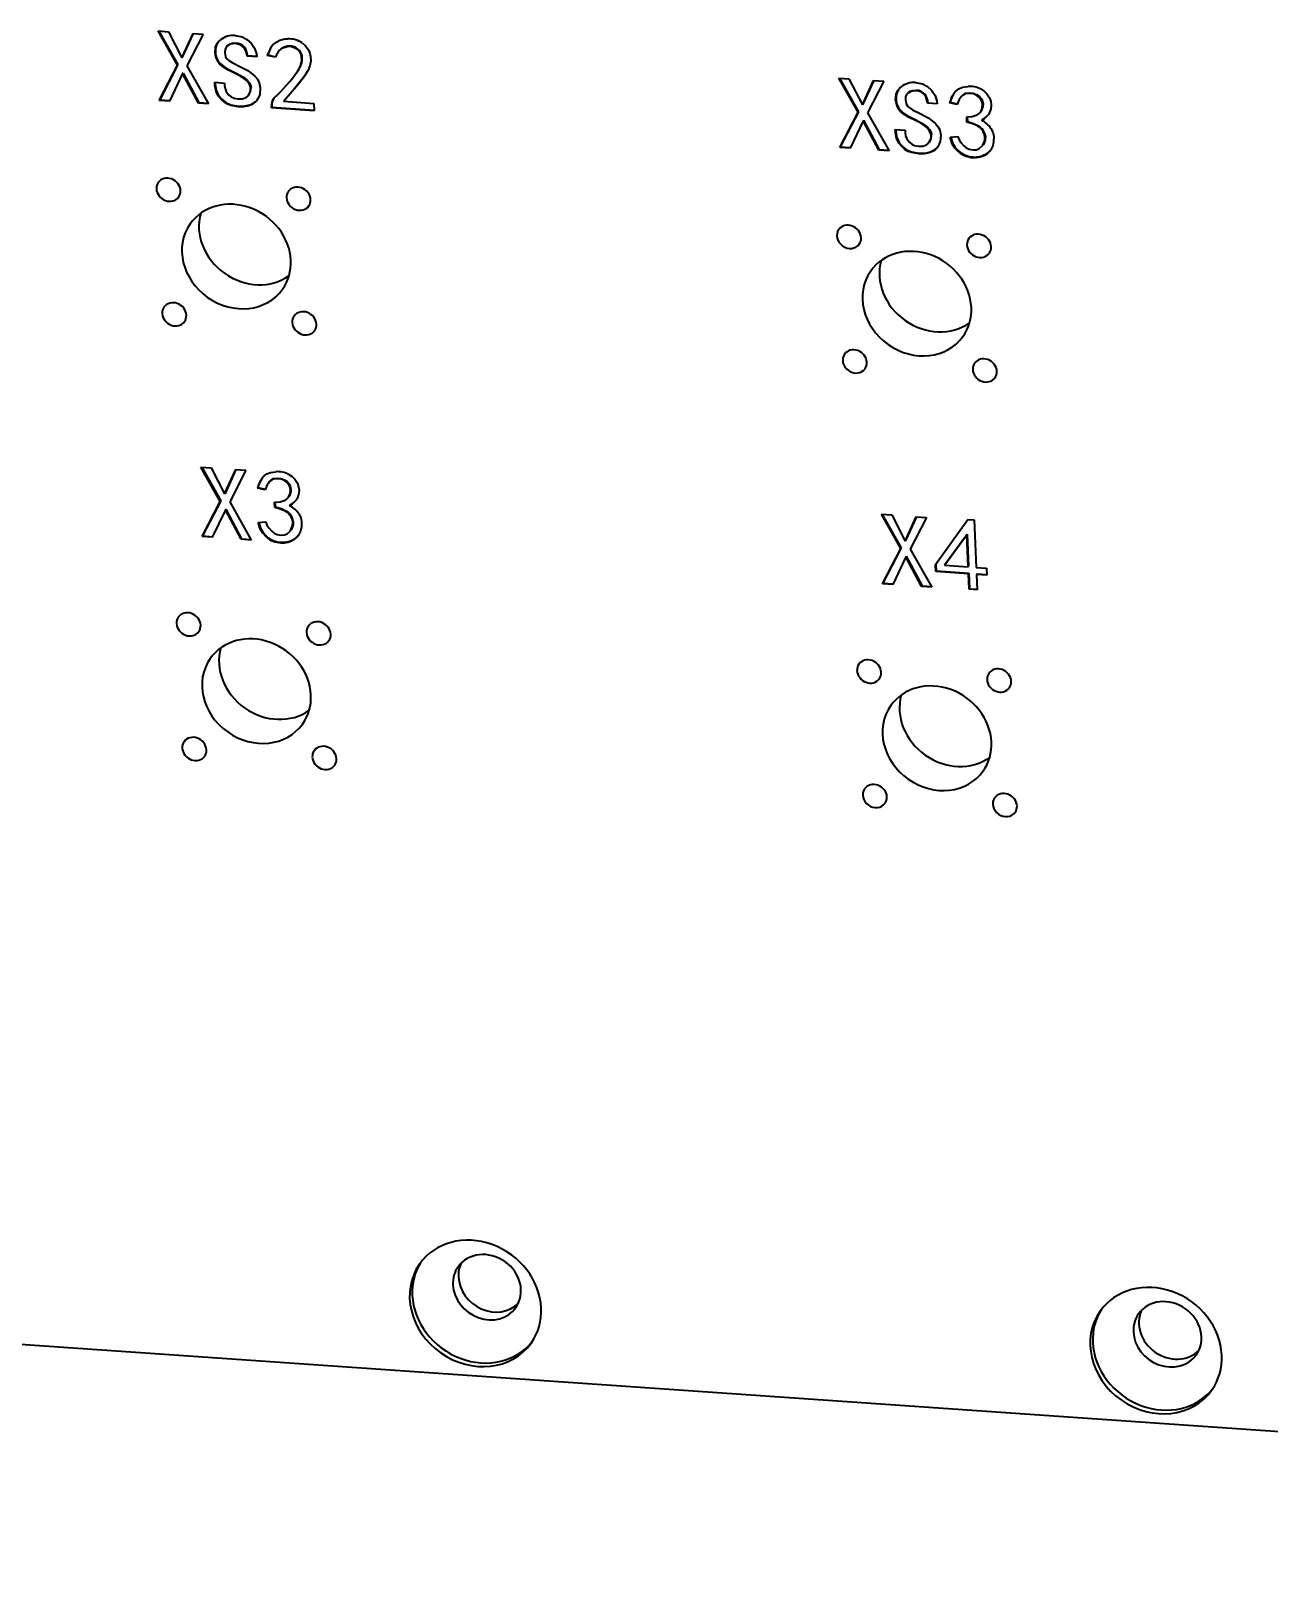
# Model space of a CAD drawing. Header units: millimetres. Extents: x -631 to 3210, y -561 to 2288.
# Drawn here: x 2739.9 to 2818.6, y 887 to 985.5 of the extents above; entities that cross this region are included whole.
import ezdxf

# ---------------------------------------------------------------- set-up
doc = ezdxf.new("R2010")
doc.units = ezdxf.units.MM
doc.layers.get('0').update_dxf_attribs({"lineweight": 18})

msp = doc.modelspace()

# ---------------------------------------------------------------- linework, layer by layer
at = {"color": 7, "lineweight": 35, "ltscale": 0.062492}
for p, q in [((2749.182, 983.279), (2747.95, 985.454)), ((2792.47, 980.282), (2791.238, 982.457)), ((2751.903, 955.537), (2750.671, 957.712)), ((2795.191, 952.54), (2793.959, 954.715))]:
    msp.add_line(p, q, dxfattribs=at)
at = {"color": 7, "lineweight": 35, "ltscale": 0.016262}
for p, q in [((2747.95, 985.454), (2748.599, 985.409)), ((2791.957, 977.995), (2791.308, 978.04)), ((2751.389, 953.251), (2750.74, 953.295)), ((2794.055, 950.336), (2794.704, 950.292)), ((2797.163, 950.081), (2796.514, 950.126))]:
    msp.add_line(p, q, dxfattribs=at)
at = {"color": 7, "lineweight": 35, "ltscale": 0.061288}
msp.add_line((2748.001, 985.451), (2749.209, 983.318), dxfattribs=at)
at = {"color": 7, "lineweight": 35, "ltscale": 0.046686}
msp.add_line((2748.599, 985.409), (2749.457, 983.75), dxfattribs=at)
at = {"color": 7, "lineweight": 35, "ltscale": 0.042627}
for p, q in [((2749.457, 983.75), (2750.166, 985.301)), ((2792.745, 980.753), (2793.454, 982.304)), ((2752.177, 956.008), (2752.887, 957.559)), ((2795.465, 953.011), (2796.175, 954.561))]:
    msp.add_line(p, q, dxfattribs=at)
at = {"color": 7, "lineweight": 35, "ltscale": 0.041554}
msp.add_line((2750.175, 985.3), (2749.484, 983.789), dxfattribs=at)
at = {"color": 7, "lineweight": 35, "ltscale": 0.056726}
msp.add_line((2750.815, 985.256), (2749.777, 983.238), dxfattribs=at)
at = {"color": 7, "lineweight": 35, "ltscale": 0.01625}
for p, q in [((2750.166, 985.301), (2750.815, 985.256)), ((2791.238, 982.457), (2791.887, 982.412)), ((2793.454, 982.304), (2794.103, 982.259)), ((2748.669, 980.993), (2748.02, 981.038)), ((2748.047, 981.076), (2748.695, 981.031)), ((2751.154, 980.821), (2750.506, 980.866)), ((2791.335, 978.079), (2791.983, 978.034)), ((2794.442, 977.823), (2793.794, 977.868)), ((2750.671, 957.712), (2751.319, 957.667)), ((2752.887, 957.559), (2753.535, 957.514)), ((2793.959, 954.715), (2794.607, 954.67)), ((2796.175, 954.561), (2796.823, 954.516)), ((2750.768, 953.334), (2751.416, 953.289)), ((2753.875, 953.078), (2753.227, 953.123)), ((2799.987, 951.33), (2800.636, 951.285)), ((2794.677, 950.253), (2794.028, 950.298)), ((2800.656, 950.845), (2800.007, 950.89))]:
    msp.add_line(p, q, dxfattribs=at)
at = {"color": 7, "lineweight": 35, "ltscale": 0.001176}
for p, q in [((2749.484, 983.789), (2749.457, 983.75)), ((2795.673, 981.545), (2795.646, 981.507)), ((2796.729, 981.42), (2796.702, 981.382)), ((2798.996, 981.225), (2798.969, 981.186)), ((2800.42, 980.829), (2800.392, 980.791)), ((2799.422, 979.686), (2799.395, 979.648)), ((2791.335, 978.079), (2791.308, 978.04)), ((2756.542, 954.276), (2756.515, 954.237)), ((2750.768, 953.334), (2750.74, 953.295)), ((2795.539, 952.04), (2795.512, 952.001)), ((2796.542, 950.164), (2796.514, 950.126)), ((2800.035, 950.929), (2800.007, 950.89))]:
    msp.add_line(p, q, dxfattribs=at)
at = {"color": 7, "lineweight": 13, "ltscale": 0.001176}
for p, q in [((2751.598, 984.081), (2751.571, 984.043)), ((2757.1, 983.88), (2757.073, 983.842)), ((2753.591, 982.343), (2753.564, 982.305)), ((2794.873, 979.046), (2794.845, 979.008)), ((2797.144, 978.863), (2797.116, 978.825)), ((2796.363, 977.679), (2796.336, 977.641)), ((2799.795, 977.441), (2799.768, 977.403)), ((2756.017, 956.892), (2755.99, 956.854)), ((2756.673, 953.183), (2756.646, 953.145))]:
    msp.add_line(p, q, dxfattribs=at)
at = {"color": 7, "lineweight": 35, "ltscale": 0.001177}
msp.add_line((2752.296, 984.453), (2752.269, 984.415), dxfattribs=at)
at = {"color": 7, "lineweight": 35, "ltscale": 0.001169}
for p, q in [((2752.385, 984.542), (2752.358, 984.504)), ((2753.441, 984.418), (2753.414, 984.379)), ((2753.627, 983.889), (2753.6, 983.85)), ((2754.918, 983.928), (2754.891, 983.89)), ((2755.788, 984.333), (2755.761, 984.294)), ((2756.319, 984.502), (2756.292, 984.464)), ((2749.209, 983.318), (2749.182, 983.279)), ((2749.53, 982.779), (2749.503, 982.741)), ((2748.047, 981.076), (2748.02, 981.038)), ((2750.533, 980.904), (2750.506, 980.866)), ((2752.004, 981.112), (2751.978, 981.073)), ((2755.941, 981.02), (2755.915, 980.981)), ((2792.772, 980.791), (2792.745, 980.753)), ((2796.915, 980.891), (2796.888, 980.853)), ((2798.314, 980.924), (2798.287, 980.885)), ((2799.338, 981.498), (2799.311, 981.459)), ((2755.179, 980.608), (2755.152, 980.57)), ((2792.497, 980.32), (2792.47, 980.282)), ((2792.818, 979.782), (2792.792, 979.744)), ((2800.359, 979.802), (2800.332, 979.763)), ((2800.568, 978.781), (2800.541, 978.743)), ((2793.821, 977.907), (2793.794, 977.868)), ((2795.293, 978.114), (2795.266, 978.076)), ((2752.204, 956.046), (2752.177, 956.008)), ((2754.288, 956.418), (2754.261, 956.38)), ((2755.312, 956.992), (2755.285, 956.954)), ((2756.393, 956.324), (2756.366, 956.286)), ((2751.93, 955.575), (2751.903, 955.537)), ((2755.396, 955.18), (2755.369, 955.142)), ((2756.333, 955.296), (2756.306, 955.258)), ((2752.251, 955.037), (2752.224, 954.999)), ((2753.253, 953.162), (2753.227, 953.123)), ((2799.379, 953.411), (2799.406, 953.449)), ((2795.218, 952.578), (2795.191, 952.54)), ((2795.492, 953.049), (2795.465, 953.011)), ((2797.987, 951.509), (2797.961, 951.471)), ((2799.474, 951.366), (2799.501, 951.404)), ((2794.055, 950.336), (2794.028, 950.298)), ((2797.441, 951.108), (2797.414, 951.07)), ((2799.494, 950.926), (2799.521, 950.964)), ((2799.566, 949.981), (2799.54, 949.942))]:
    msp.add_line(p, q, dxfattribs=at)
at = {"color": 7, "lineweight": 35, "ltscale": 0.015577}
for p, q in [((2754.222, 983.807), (2753.6, 983.85)), ((2751.549, 982.187), (2752.17, 982.143)), ((2794.837, 979.189), (2795.459, 979.146))]:
    msp.add_line(p, q, dxfattribs=at)
at = {"color": 7, "lineweight": 35, "ltscale": 0.01483}
for p, q in [((2753.627, 983.889), (2754.219, 983.848)), ((2796.915, 980.891), (2797.507, 980.85))]:
    msp.add_line(p, q, dxfattribs=at)
at = {"color": 7, "lineweight": 35, "ltscale": 0.013233}
msp.add_line((2755.408, 983.777), (2754.891, 983.89), dxfattribs=at)
at = {"color": 7, "lineweight": 35, "ltscale": 0.012884}
msp.add_line((2754.918, 983.928), (2755.421, 983.818), dxfattribs=at)
at = {"color": 7, "lineweight": 35, "ltscale": 0.001189}
msp.add_line((2755.583, 984.119), (2755.555, 984.081), dxfattribs=at)
at = {"color": 7, "lineweight": 13, "ltscale": 0.001169}
for p, q in [((2756.835, 984.306), (2756.808, 984.267)), ((2751.893, 983.384), (2751.866, 983.345)), ((2752.864, 982.795), (2752.837, 982.757)), ((2757.027, 983.264), (2757.001, 983.226)), ((2751.585, 982.044), (2751.558, 982.005)), ((2753.856, 981.861), (2753.829, 981.822)), ((2753.075, 980.676), (2753.048, 980.638)), ((2754.113, 980.94), (2754.086, 980.901)), ((2755.148, 980.673), (2755.174, 980.711)), ((2794.886, 981.084), (2794.859, 981.045)), ((2800.043, 981.397), (2800.016, 981.359)), ((2795.181, 980.386), (2795.154, 980.348)), ((2796.152, 979.798), (2796.126, 979.759)), ((2796.878, 979.346), (2796.852, 979.308)), ((2800.246, 979.345), (2800.219, 979.307)), ((2797.401, 977.942), (2797.375, 977.904)), ((2800.699, 977.688), (2800.672, 977.65)), ((2756.219, 954.84), (2756.192, 954.801)), ((2755.769, 952.936), (2755.742, 952.898))]:
    msp.add_line(p, q, dxfattribs=at)
at = {"color": 7, "lineweight": 35, "ltscale": 0.06312}
for p, q in [((2748.02, 981.038), (2749.182, 983.279)), ((2792.497, 980.32), (2791.335, 978.079)), ((2751.93, 955.575), (2750.768, 953.334))]:
    msp.add_line(p, q, dxfattribs=at)
at = {"color": 7, "lineweight": 35, "ltscale": 0.063121}
msp.add_line((2749.209, 983.318), (2748.047, 981.076), dxfattribs=at)
at = {"color": 7, "lineweight": 35, "ltscale": 0.048433}
for p, q in [((2749.503, 982.741), (2748.669, 980.993)), ((2792.792, 979.744), (2791.957, 977.995)), ((2752.224, 954.999), (2751.389, 953.251)), ((2795.512, 952.001), (2794.677, 950.253))]:
    msp.add_line(p, q, dxfattribs=at)
at = {"color": 7, "lineweight": 35, "ltscale": 0.053162}
for p, q in [((2750.506, 980.866), (2749.503, 982.741)), ((2749.53, 982.779), (2750.533, 980.904)), ((2793.794, 977.868), (2792.792, 979.744)), ((2792.818, 979.782), (2793.821, 977.907)), ((2753.227, 953.123), (2752.224, 954.999)), ((2752.251, 955.037), (2753.253, 953.162)), ((2796.514, 950.126), (2795.512, 952.001)), ((2795.539, 952.04), (2796.542, 950.164))]:
    msp.add_line(p, q, dxfattribs=at)
at = {"color": 7, "lineweight": 35, "ltscale": 0.069556}
msp.add_line((2749.777, 983.238), (2751.154, 980.821), dxfattribs=at)
at = {"color": 7, "lineweight": 35, "ltscale": 0.004535}
msp.add_line((2751.558, 982.005), (2751.549, 982.187), dxfattribs=at)
at = {"color": 7, "lineweight": 35, "ltscale": 0.003526}
msp.add_line((2751.578, 982.185), (2751.585, 982.044), dxfattribs=at)
at = {"color": 7, "lineweight": 35, "ltscale": 0.003886}
for p, q in [((2752.17, 982.143), (2752.178, 981.988)), ((2795.459, 979.146), (2795.466, 978.991))]:
    msp.add_line(p, q, dxfattribs=at)
at = {"color": 7, "lineweight": 35, "ltscale": 0.001195}
msp.add_line((2757.284, 982.621), (2757.256, 982.582), dxfattribs=at)
at = {"color": 7, "lineweight": 35, "ltscale": 0.061289}
for p, q in [((2791.289, 982.453), (2792.497, 980.32)), ((2750.722, 957.708), (2751.93, 955.575)), ((2794.01, 954.711), (2795.218, 952.578))]:
    msp.add_line(p, q, dxfattribs=at)
at = {"color": 7, "lineweight": 35, "ltscale": 0.046692}
for p, q in [((2791.887, 982.412), (2792.745, 980.753)), ((2751.319, 957.667), (2752.177, 956.008)), ((2794.607, 954.67), (2795.465, 953.011))]:
    msp.add_line(p, q, dxfattribs=at)
at = {"color": 7, "lineweight": 35, "ltscale": 0.041559}
for p, q in [((2793.463, 982.303), (2792.772, 980.791)), ((2752.896, 957.558), (2752.204, 956.046))]:
    msp.add_line(p, q, dxfattribs=at)
at = {"color": 7, "lineweight": 35, "ltscale": 0.056731}
for p, q in [((2794.103, 982.259), (2793.065, 980.241)), ((2753.535, 957.514), (2752.497, 955.496)), ((2796.823, 954.516), (2795.785, 952.498))]:
    msp.add_line(p, q, dxfattribs=at)
at = {"color": 7, "lineweight": 35, "ltscale": 0.014977}
for p, q in [((2750.533, 980.904), (2751.13, 980.862)), ((2793.821, 977.907), (2794.419, 977.865)), ((2753.253, 953.162), (2753.851, 953.12)), ((2796.542, 950.164), (2797.139, 950.123))]:
    msp.add_line(p, q, dxfattribs=at)
at = {"color": 7, "lineweight": 35, "ltscale": 0.001188}
for p, q in [((2753.721, 981.404), (2753.694, 981.365)), ((2797.009, 978.407), (2796.982, 978.368)), ((2800.43, 978.221), (2800.403, 978.182)), ((2756.404, 953.716), (2756.377, 953.677))]:
    msp.add_line(p, q, dxfattribs=at)
at = {"color": 7, "lineweight": 35, "ltscale": 0.002592}
msp.add_line((2755.152, 980.57), (2755.148, 980.673), dxfattribs=at)
at = {"color": 7, "lineweight": 35, "ltscale": 0.002591}
msp.add_line((2755.174, 980.711), (2755.179, 980.608), dxfattribs=at)
at = {"color": 7, "lineweight": 35, "ltscale": 0.048749}
msp.add_line((2755.915, 980.981), (2757.86, 980.847), dxfattribs=at)
at = {"color": 7, "lineweight": 35, "ltscale": 0.011659}
msp.add_line((2757.86, 980.847), (2757.881, 980.381), dxfattribs=at)
at = {"color": 7, "lineweight": 35, "ltscale": 0.00117}
msp.add_line((2795.584, 981.456), (2795.557, 981.418), dxfattribs=at)
at = {"color": 7, "lineweight": 35, "ltscale": 0.015565}
msp.add_line((2797.509, 980.81), (2796.888, 980.853), dxfattribs=at)
at = {"color": 7, "lineweight": 35, "ltscale": 0.012556}
for p, q in [((2798.777, 980.774), (2798.287, 980.885)), ((2754.751, 956.269), (2754.261, 956.38))]:
    msp.add_line(p, q, dxfattribs=at)
at = {"color": 7, "lineweight": 35, "ltscale": 0.012193}
for p, q in [((2798.314, 980.924), (2798.79, 980.815)), ((2754.288, 956.418), (2754.764, 956.31))]:
    msp.add_line(p, q, dxfattribs=at)
at = {"color": 7, "lineweight": 35, "ltscale": 0.068388}
msp.add_line((2757.881, 980.381), (2755.152, 980.57), dxfattribs=at)
at = {"color": 7, "lineweight": 35, "ltscale": 0.067667}
msp.add_line((2755.179, 980.608), (2757.879, 980.421), dxfattribs=at)
at = {"color": 7, "lineweight": 35, "ltscale": 0.063126}
for p, q in [((2791.308, 978.04), (2792.47, 980.282)), ((2750.74, 953.295), (2751.903, 955.537)), ((2794.028, 950.298), (2795.191, 952.54)), ((2795.218, 952.578), (2794.055, 950.336))]:
    msp.add_line(p, q, dxfattribs=at)
at = {"color": 7, "lineweight": 35, "ltscale": 0.069563}
for p, q in [((2793.065, 980.241), (2794.442, 977.823)), ((2752.497, 955.496), (2753.875, 953.078)), ((2795.785, 952.498), (2797.163, 950.081))]:
    msp.add_line(p, q, dxfattribs=at)
at = {"color": 7, "lineweight": 35, "ltscale": 0.008421}
msp.add_line((2799.395, 979.648), (2799.379, 979.984), dxfattribs=at)
at = {"color": 7, "lineweight": 35, "ltscale": 0.007459}
msp.add_line((2799.408, 979.984), (2799.422, 979.686), dxfattribs=at)
at = {"color": 7, "lineweight": 35, "ltscale": 0.001173}
for p, q in [((2800.302, 980.363), (2800.275, 980.324)), ((2756.276, 955.858), (2756.25, 955.819))]:
    msp.add_line(p, q, dxfattribs=at)
at = {"color": 7, "lineweight": 35, "ltscale": 0.004534}
msp.add_line((2794.845, 979.008), (2794.837, 979.189), dxfattribs=at)
at = {"color": 7, "lineweight": 35, "ltscale": 0.003527}
msp.add_line((2794.866, 979.187), (2794.873, 979.046), dxfattribs=at)
at = {"color": 7, "lineweight": 35, "ltscale": 0.012123}
for p, q in [((2798.335, 978.689), (2798.817, 978.733)), ((2754.309, 954.184), (2754.792, 954.228))]:
    msp.add_line(p, q, dxfattribs=at)
at = {"color": 7, "lineweight": 35, "ltscale": 0.001276}
msp.add_line((2800.372, 978.142), (2800.403, 978.182), dxfattribs=at)
at = {"color": 7, "lineweight": 35, "ltscale": 0.001183}
msp.add_line((2754.97, 956.719), (2754.942, 956.681), dxfattribs=at)
at = {"color": 7, "lineweight": 35, "ltscale": 0.00842}
msp.add_line((2755.369, 955.142), (2755.353, 955.479), dxfattribs=at)
at = {"color": 7, "lineweight": 35, "ltscale": 0.007458}
msp.add_line((2755.382, 955.478), (2755.396, 955.18), dxfattribs=at)
at = {"color": 7, "lineweight": 35, "ltscale": 0.041558}
msp.add_line((2796.184, 954.561), (2795.492, 953.049), dxfattribs=at)
at = {"color": 7, "lineweight": 35, "ltscale": 0.088293}
msp.add_line((2797.393, 951.51), (2799.442, 954.387), dxfattribs=at)
at = {"color": 7, "lineweight": 35, "ltscale": 0.010156}
msp.add_line((2799.442, 954.387), (2799.847, 954.359), dxfattribs=at)
at = {"color": 7, "lineweight": 35, "ltscale": 0.075787}
msp.add_line((2799.847, 954.359), (2799.987, 951.33), dxfattribs=at)
at = {"color": 7, "lineweight": 35, "ltscale": 0.001284}
msp.add_line((2756.346, 953.636), (2756.377, 953.677), dxfattribs=at)
at = {"color": 7, "lineweight": 35, "ltscale": 0.060087}
for p, q in [((2799.379, 953.411), (2797.961, 951.471)), ((2797.987, 951.509), (2799.406, 953.449))]:
    msp.add_line(p, q, dxfattribs=at)
at = {"color": 7, "lineweight": 35, "ltscale": 0.051172}
for p, q in [((2799.474, 951.366), (2799.379, 953.411)), ((2799.406, 953.449), (2799.501, 951.404))]:
    msp.add_line(p, q, dxfattribs=at)
at = {"color": 7, "lineweight": 35, "ltscale": 0.011012}
msp.add_line((2797.414, 951.07), (2797.393, 951.51), dxfattribs=at)
at = {"color": 7, "lineweight": 35, "ltscale": 0.011011}
for p, q in [((2797.42, 951.548), (2797.441, 951.108)), ((2800.636, 951.285), (2800.656, 950.845))]:
    msp.add_line(p, q, dxfattribs=at)
at = {"color": 7, "lineweight": 35, "ltscale": 0.03792}
msp.add_line((2797.961, 951.471), (2799.474, 951.366), dxfattribs=at)
at = {"color": 7, "lineweight": 35, "ltscale": 0.052139}
for p, q in [((2799.494, 950.926), (2797.414, 951.07)), ((2797.441, 951.108), (2799.521, 950.964))]:
    msp.add_line(p, q, dxfattribs=at)
at = {"color": 7, "lineweight": 35, "ltscale": 0.024614}
for p, q in [((2799.54, 949.942), (2799.494, 950.926)), ((2800.007, 950.89), (2800.053, 949.907))]:
    msp.add_line(p, q, dxfattribs=at)
at = {"color": 7, "lineweight": 35, "ltscale": 0.024615}
msp.add_line((2799.521, 950.964), (2799.566, 949.981), dxfattribs=at)
at = {"color": 7, "lineweight": 35, "ltscale": 0.015528}
msp.add_line((2800.035, 950.929), (2800.654, 950.886), dxfattribs=at)
at = {"color": 7, "lineweight": 35, "ltscale": 0.01286}
msp.add_line((2800.053, 949.907), (2799.54, 949.942), dxfattribs=at)
at = {"color": 7, "lineweight": 35, "ltscale": 0.012151}
msp.add_line((2799.566, 949.981), (2800.051, 949.947), dxfattribs=at)
at = {"color": 7, "lineweight": 35}
msp.add_line((2670.227, 906.711), (2954.965, 886.995), dxfattribs=at)
for points in [[(2751.571, 984.043), (2751.606, 984.428), (2751.73, 984.697)], [(2751.744, 984.715), (2751.648, 984.518), (2751.603, 984.296), (2751.598, 984.081)], [(2752.863, 984.65), (2752.539, 984.609), (2752.358, 984.504)], [(2752.385, 984.542), (2752.502, 984.62), (2752.646, 984.67), (2752.89, 984.688)], [(2752.839, 985.167), (2753.287, 985.079), (2753.599, 984.92), (2753.858, 984.684)], [(2753.858, 984.684), (2754.076, 984.355), (2754.199, 983.994), (2754.222, 983.807)], [(2755.392, 984.707), (2755.68, 984.871), (2756.013, 984.946), (2756.19, 984.953)], [(2757.117, 984.691), (2757.299, 984.535), (2757.508, 984.248)], [(2752.27, 984.415), (2752.205, 984.271), (2752.189, 984.077)], [(2752.189, 984.077), (2752.24, 983.811), (2752.343, 983.654)], [(2752.343, 983.654), (2752.437, 983.576), (2752.646, 983.445), (2753.142, 983.203)], [(2757.001, 983.226), (2757.082, 983.525), (2757.073, 983.842)], [(2757.508, 984.248), (2757.6, 984.043), (2757.647, 983.829), (2757.654, 983.544)], [(2752.837, 982.757), (2752.426, 982.955), (2752.037, 983.194), (2751.866, 983.345)], [(2751.893, 983.384), (2752.126, 983.189), (2752.31, 983.072), (2752.864, 982.795)], [(2753.564, 982.305), (2753.434, 982.418), (2753.145, 982.604), (2752.837, 982.757)], [(2752.864, 982.795), (2753.382, 982.513), (2753.591, 982.343)], [(2753.142, 983.203), (2753.643, 982.931), (2754.09, 982.578)], [(2755.941, 981.02), (2756.872, 982.086), (2757.294, 982.635)], [(2756.669, 982.675), (2756.894, 983.013), (2757.001, 983.226)], [(2757.654, 983.544), (2757.598, 983.244), (2757.487, 982.965), (2757.284, 982.621)], [(2751.978, 981.073), (2751.766, 981.319), (2751.628, 981.603), (2751.558, 982.005)], [(2751.585, 982.044), (2751.643, 981.682), (2751.795, 981.354), (2752.004, 981.112)], [(2752.178, 981.988), (2752.205, 981.79), (2752.274, 981.597), (2752.448, 981.376)], [(2753.829, 981.822), (2753.793, 981.982), (2753.713, 982.13), (2753.564, 982.305)], [(2753.591, 982.343), (2753.735, 982.176), (2753.829, 981.997), (2753.856, 981.861)], [(2754.09, 982.578), (2754.257, 982.378), (2754.377, 982.153), (2754.447, 981.831)], [(2754.447, 981.831), (2754.41, 981.412), (2754.265, 981.093)], [(2755.487, 981.353), (2755.727, 981.577), (2756.333, 982.249)], [(2757.256, 982.582), (2757.011, 982.256), (2756.484, 981.62), (2755.915, 980.981)], [(2794.859, 981.045), (2794.894, 981.43), (2795.018, 981.7)], [(2795.031, 981.718), (2794.936, 981.52), (2794.891, 981.299), (2794.886, 981.084)], [(2796.151, 981.652), (2795.826, 981.612), (2795.646, 981.507)], [(2795.673, 981.545), (2795.789, 981.623), (2795.934, 981.673), (2796.178, 981.691)], [(2796.127, 982.17), (2796.574, 982.081), (2796.886, 981.923), (2797.146, 981.687)], [(2797.146, 981.687), (2797.364, 981.358), (2797.487, 980.997), (2797.509, 980.81)], [(2798.684, 981.632), (2798.878, 981.783), (2799.111, 981.877), (2799.453, 981.927)], [(2800.294, 981.752), (2800.495, 981.626), (2800.664, 981.461), (2800.832, 981.199)], [(2753.048, 980.638), (2752.587, 980.713), (2752.365, 980.795), (2752.158, 980.914), (2751.978, 981.073)], [(2752.004, 981.112), (2752.263, 980.901), (2752.573, 980.764), (2753.075, 980.676)], [(2752.448, 981.376), (2752.602, 981.256), (2752.776, 981.175), (2753.025, 981.13)], [(2753.025, 981.13), (2753.295, 981.133), (2753.541, 981.213), (2753.637, 981.294)], [(2754.086, 980.901), (2753.91, 980.784), (2753.711, 980.701), (2753.387, 980.639), (2753.048, 980.638)], [(2753.075, 980.676), (2753.489, 980.685), (2753.863, 980.785), (2754.113, 980.94)], [(2795.558, 981.417), (2795.493, 981.273), (2795.477, 981.08)], [(2795.477, 981.08), (2795.528, 980.814), (2795.631, 980.656)], [(2800.016, 981.359), (2799.809, 981.445), (2799.594, 981.485), (2799.311, 981.459)], [(2799.338, 981.498), (2799.554, 981.525), (2799.769, 981.501), (2800.043, 981.397)], [(2800.392, 980.791), (2800.342, 980.991), (2800.239, 981.175), (2800.016, 981.359)], [(2800.043, 981.397), (2800.189, 981.296), (2800.301, 981.165), (2800.377, 981.007), (2800.42, 980.829)], [(2800.275, 980.325), (2800.37, 980.533), (2800.392, 980.791)], [(2800.42, 980.829), (2800.412, 980.644), (2800.302, 980.363)], [(2800.832, 981.199), (2800.911, 980.976), (2800.94, 980.747), (2800.91, 980.448)], [(2796.126, 979.759), (2795.714, 979.958), (2795.325, 980.197), (2795.154, 980.348)], [(2795.181, 980.386), (2795.414, 980.191), (2795.598, 980.075), (2796.152, 979.798)], [(2795.631, 980.656), (2795.725, 980.578), (2795.934, 980.448), (2796.43, 980.205)], [(2796.852, 979.308), (2796.722, 979.42), (2796.433, 979.607), (2796.126, 979.759)], [(2796.152, 979.798), (2796.67, 979.515), (2796.878, 979.346)], [(2796.43, 980.205), (2796.931, 979.934), (2797.378, 979.581)], [(2799.379, 979.984), (2799.725, 980.012), (2800.044, 980.118), (2800.177, 980.213)], [(2799.422, 979.686), (2799.812, 979.578), (2800.14, 979.422), (2800.246, 979.345)], [(2800.776, 980.145), (2800.755, 980.116), (2800.489, 979.865), (2800.332, 979.763)], [(2800.359, 979.802), (2800.598, 979.966), (2800.788, 980.162)], [(2795.266, 978.076), (2795.054, 978.321), (2794.916, 978.606), (2794.845, 979.008)], [(2794.873, 979.046), (2794.931, 978.684), (2795.082, 978.356), (2795.293, 978.114)], [(2795.466, 978.991), (2795.492, 978.792), (2795.562, 978.6), (2795.736, 978.379)], [(2797.116, 978.825), (2797.081, 978.984), (2797.001, 979.133), (2796.852, 979.308)], [(2796.878, 979.346), (2797.023, 979.179), (2797.117, 979), (2797.144, 978.863)], [(2797.378, 979.581), (2797.545, 979.381), (2797.665, 979.156), (2797.735, 978.834)], [(2797.735, 978.834), (2797.698, 978.415), (2797.553, 978.095)], [(2798.857, 977.769), (2798.628, 978.008), (2798.46, 978.286), (2798.335, 978.689)], [(2798.369, 978.692), (2798.482, 978.334), (2798.671, 978.024), (2798.883, 977.808)], [(2798.817, 978.733), (2798.893, 978.538), (2799.005, 978.356), (2799.195, 978.139)], [(2800.219, 979.307), (2800.069, 979.411), (2799.74, 979.556), (2799.395, 979.648)], [(2800.403, 978.182), (2800.526, 978.484), (2800.541, 978.743)], [(2800.568, 978.781), (2800.556, 978.539), (2800.487, 978.317), (2800.43, 978.221)], [(2800.921, 979.258), (2801.04, 979.016), (2801.096, 978.761), (2801.094, 978.421)], [(2796.336, 977.641), (2795.875, 977.716), (2795.652, 977.798), (2795.446, 977.917), (2795.266, 978.076)], [(2795.293, 978.114), (2795.551, 977.904), (2795.861, 977.767), (2796.363, 977.679)], [(2795.736, 978.379), (2795.889, 978.259), (2796.065, 978.178), (2796.314, 978.132)], [(2796.314, 978.132), (2796.583, 978.136), (2796.829, 978.216), (2796.925, 978.296)], [(2797.375, 977.904), (2797.198, 977.787), (2797, 977.703), (2796.675, 977.641), (2796.336, 977.641)], [(2796.363, 977.679), (2796.777, 977.688), (2797.15, 977.788), (2797.401, 977.942)], [(2799.195, 978.139), (2799.356, 978.015), (2799.539, 977.935), (2799.799, 977.891)], [(2799.799, 977.891), (2800.002, 977.904), (2800.183, 977.975), (2800.372, 978.142)], [(2801.094, 978.421), (2801.038, 978.152), (2800.906, 977.884)], [(2754.657, 957.126), (2754.851, 957.278), (2755.085, 957.371), (2755.427, 957.422)], [(2756.268, 957.247), (2756.469, 957.121), (2756.638, 956.956), (2756.805, 956.694)], [(2755.99, 956.854), (2755.783, 956.94), (2755.567, 956.979), (2755.285, 956.954)], [(2755.312, 956.992), (2755.528, 957.02), (2755.743, 956.996), (2756.017, 956.892)], [(2756.366, 956.286), (2756.316, 956.485), (2756.212, 956.669), (2755.99, 956.854)], [(2756.017, 956.892), (2756.163, 956.79), (2756.274, 956.659), (2756.351, 956.502), (2756.393, 956.324)], [(2756.249, 955.819), (2756.344, 956.027), (2756.366, 956.286)], [(2756.393, 956.324), (2756.386, 956.139), (2756.276, 955.858)], [(2756.805, 956.694), (2756.885, 956.47), (2756.913, 956.242), (2756.884, 955.942)], [(2755.353, 955.479), (2755.699, 955.507), (2756.018, 955.612), (2756.15, 955.707)], [(2756.192, 954.801), (2756.044, 954.905), (2755.714, 955.05), (2755.369, 955.142)], [(2755.396, 955.18), (2755.786, 955.073), (2756.113, 954.917), (2756.219, 954.84)], [(2756.751, 955.639), (2756.73, 955.611), (2756.463, 955.359), (2756.306, 955.258)], [(2756.333, 955.296), (2756.572, 955.461), (2756.762, 955.656)], [(2754.83, 953.264), (2754.601, 953.503), (2754.434, 953.78), (2754.309, 954.184)], [(2754.342, 954.187), (2754.456, 953.828), (2754.646, 953.519), (2754.857, 953.302)], [(2754.792, 954.228), (2754.867, 954.032), (2754.979, 953.85), (2755.169, 953.634)], [(2756.377, 953.677), (2756.5, 953.978), (2756.515, 954.237)], [(2756.542, 954.276), (2756.53, 954.034), (2756.461, 953.812), (2756.404, 953.716)], [(2756.895, 954.753), (2757.014, 954.511), (2757.07, 954.255), (2757.068, 953.915)], [(2755.169, 953.634), (2755.329, 953.51), (2755.513, 953.43), (2755.773, 953.386)], [(2755.773, 953.386), (2755.975, 953.399), (2756.157, 953.47), (2756.346, 953.636)], [(2757.068, 953.915), (2757.012, 953.646), (2756.88, 953.378)]]:
    msp.add_lwpolyline(points, dxfattribs=at)
for centre, radius, start, end in [((2752.456, 984.178), 0.892, 127.2326, 144.42797), ((2752.723, 983.882), 1.29, 84.84944, 128.73312), ((2752.822, 983.867), 0.783, 40.88225, 86.9991), ((2752.849, 983.906), 0.783, 40.86549, 87.02899), ((2756.168, 983.753), 1.23, 129.13977, 145.82873), ((2756.2, 982.757), 2.195, 77.48598, 90.2791), ((2756.325, 983.601), 1.346, 54.02352, 74.90878), ((2752.622, 984.075), 1.05, 181.77369, 223.98981), ((2752.648, 984.113), 1.05, 181.74962, 224.00174), ((2752.578, 984.2), 0.376, 125.80642, 145.05163), ((2752.606, 984.235), 0.379, 125.66103, 144.74511), ((2752.6, 983.795), 1.002, 3.18924, 35.69143), ((2752.629, 983.834), 1, 3.15399, 35.7258), ((2756.829, 983.323), 2.018, 146.26731, 163.69537), ((2756.854, 983.362), 2.016, 146.31362, 163.70082), ((2756.445, 983.461), 1.084, 145.1369, 163.04197), ((2756.341, 983.531), 0.959, 127.24825, 145.05703), ((2756.368, 983.568), 0.96, 127.17282, 144.91066), ((2756.388, 983.256), 1.212, 94.51743, 121.09914), ((2756.421, 983.275), 1.232, 94.73662, 120.87764), ((2756.226, 983.52), 0.947, 52.1025, 86.01245), ((2756.254, 983.56), 0.945, 52.07084, 86.04204), ((2756.378, 983.706), 0.707, 11.06375, 52.55592), ((2756.403, 983.743), 0.709, 11.12335, 52.491), ((2749.441, 988.036), 8.999, 319.97822, 323.43775), ((2754.791, 984.26), 2.449, 323.37901, 336.01077), ((2753.111, 981.785), 0.719, 324.23104, 2.94382), ((2753.14, 981.823), 0.716, 324.22442, 2.9958), ((2795.743, 981.181), 0.892, 127.2326, 144.42797), ((2796.011, 980.885), 1.29, 84.84944, 128.73312), ((2796.11, 980.869), 0.783, 40.88225, 86.9991), ((2796.137, 980.908), 0.783, 40.86549, 87.02899), ((2799.543, 980.249), 1.681, 63.43426, 93.0475), ((2752.971, 981.877), 0.885, 318.78546, 324.69058), ((2753.467, 981.659), 0.979, 309.26591, 324.61484), ((2753.488, 981.703), 0.987, 309.31485, 323.14125), ((2755.892, 980.699), 0.745, 143.29744, 181.98351), ((2755.901, 980.742), 0.727, 145.30401, 182.38678), ((2756.279, 980.422), 1.222, 130.39872, 143.73421), ((2795.91, 981.078), 1.05, 181.77369, 223.98981), ((2795.936, 981.116), 1.05, 181.74962, 224.00174), ((2795.865, 981.202), 0.376, 125.80642, 145.05163), ((2795.894, 981.237), 0.379, 125.66103, 144.74511), ((2795.888, 980.797), 1.002, 3.18924, 35.69143), ((2795.917, 980.836), 1, 3.15399, 35.7258), ((2800.344, 980.302), 2.137, 146.59531, 164.15905), ((2800.387, 980.334), 2.154, 146.93692, 164.11722), ((2799.711, 980.683), 1.399, 137.30373, 145.39075), ((2800.169, 980.382), 1.445, 146.20157, 164.28427), ((2799.574, 980.782), 0.727, 111.21919, 146.31991), ((2799.594, 980.829), 0.717, 110.95949, 146.51988), ((2799.696, 980.733), 0.708, 312.70118, 324.78088), ((2799.712, 978.442), 1.459, 34.02861, 64.86589), ((2800.122, 980.616), 0.806, 324.27162, 347.96871), ((2796.399, 978.788), 0.718, 324.2058, 2.96692), ((2796.428, 978.826), 0.716, 324.22442, 2.9958), ((2799.642, 978.603), 0.91, 8.8509, 50.69306), ((2799.67, 978.642), 0.908, 8.81895, 50.72065), ((2796.259, 978.88), 0.885, 318.78546, 324.69058), ((2796.755, 978.662), 0.979, 309.26591, 324.61484), ((2796.776, 978.706), 0.987, 309.31485, 323.14125), ((2799.857, 978.943), 1.542, 229.54452, 266.69633), ((2799.883, 978.979), 1.54, 229.52426, 266.72485), ((2800.081, 978.476), 1.016, 305.58611, 324.31719), ((2800.116, 978.509), 1.006, 305.37755, 322.86065), ((2799.882, 978.771), 1.372, 265.22188, 305.17229), ((2799.91, 978.809), 1.372, 265.19467, 305.1541), ((2748.486, 975.447), 0.651, 145.21929, 183.21764), ((2756.759, 974.874), 0.651, 145.21929, 183.21764), ((2800.047, 971.877), 0.651, 145.21929, 183.21764), ((2748.853, 967.523), 0.651, 145.21929, 183.21764), ((2757.126, 966.95), 0.651, 145.21929, 183.21764), ((2800.414, 963.953), 0.651, 145.21929, 183.21764), ((2755.686, 956.178), 1.399, 137.3037, 145.39075), ((2755.516, 955.744), 1.681, 63.43428, 93.0475), ((2756.317, 955.796), 2.137, 146.59531, 164.15905), ((2756.361, 955.828), 2.154, 146.92447, 164.10318), ((2756.143, 955.877), 1.445, 146.20157, 164.28427), ((2755.548, 956.277), 0.727, 111.21919, 146.31991), ((2755.568, 956.323), 0.717, 110.95949, 146.51988), ((2755.67, 956.228), 0.708, 312.70118, 324.78088), ((2755.686, 953.936), 1.459, 34.02862, 64.86594), ((2756.096, 956.11), 0.806, 324.27162, 347.96877), ((2755.616, 954.097), 0.91, 8.8509, 50.69306), ((2755.644, 954.136), 0.908, 8.81895, 50.72065), ((2755.831, 954.437), 1.542, 229.54453, 266.69631), ((2755.857, 954.473), 1.54, 229.52428, 266.72483), ((2755.857, 954.266), 1.372, 265.20406, 305.15645), ((2755.884, 954.304), 1.372, 265.19468, 305.15412), ((2756.055, 953.97), 1.016, 305.58611, 324.31719), ((2756.09, 954.004), 1.006, 305.37755, 322.86066), ((2749.764, 947.805), 0.651, 145.21929, 183.21764), ((2758.037, 947.232), 0.651, 145.21929, 183.21764), ((2793.052, 944.808), 0.651, 145.21929, 183.21764), ((2801.325, 944.235), 0.651, 145.21929, 183.21764), ((2750.13, 939.881), 0.651, 145.21929, 183.21764), ((2758.403, 939.308), 0.651, 145.21929, 183.21764), ((2768.908, 906.302), 1.862, 155.05335, 182.99275)]:
    msp.add_arc(centre, radius, start, end, dxfattribs=at)
for centre, major_axis, ratio, start_param, end_param in [((2745.628, 981.523), (11.471, 2.358), 0.277038, 6.100473, 6.282902), ((2748.606, 975.357), (0.654, -0.461), 0.883519, 0.601268, 3.141573), ((2748.606, 975.357), (0.654, -0.461), 0.883519, 3.742861, 6.283165), ((2748.606, 975.357), (0.654, -0.461), 0.883519, 6.283165, 6.884454), ((2756.879, 974.785), (0.654, -0.461), 0.883519, 3.742861, 6.283165), ((2756.879, 974.785), (0.654, -0.461), 0.883519, 0.601268, 3.141573), ((2752.925, 971.109), (2.942, -2.074), 0.883519, 0.601268, 3.141573), ((2754.005, 972.64), (-2.942, 2.074), 0.883519, 0.298813, 2.84276), ((2756.879, 974.785), (0.654, -0.461), 0.883519, 6.283165, 6.884454), ((2752.925, 971.109), (2.942, -2.074), 0.883519, 3.141573, 6.283165), ((2791.894, 972.36), (0.654, -0.461), 0.883519, 3.141573, 6.283165), ((2791.894, 972.36), (0.654, -0.461), 0.883519, 0.601268, 3.141573), ((2791.894, 972.36), (0.654, -0.461), 0.883519, 6.283165, 6.884454), ((2800.167, 971.787), (0.654, -0.461), 0.883519, 3.742861, 6.283165), ((2800.167, 971.787), (0.654, -0.461), 0.883519, 0.601268, 3.141573), ((2752.925, 971.109), (2.942, -2.074), 0.883519, 6.283165, 6.884454), ((2796.213, 968.112), (2.942, -2.074), 0.883519, 0.601268, 3.141573), ((2797.293, 969.643), (-2.942, 2.074), 0.883519, 0.298813, 2.84276), ((2800.167, 971.787), (0.654, -0.461), 0.883519, 6.283165, 6.884454), ((2796.213, 968.112), (2.942, -2.074), 0.883519, 3.141573, 6.283165), ((2748.972, 967.433), (0.654, -0.461), 0.883519, 0.601268, 3.141573), ((2796.213, 968.112), (2.942, -2.074), 0.883519, 6.283165, 6.884454), ((2748.972, 967.433), (0.654, -0.461), 0.883519, 3.742861, 6.283165), ((2748.972, 967.433), (0.654, -0.461), 0.883519, 6.283165, 6.884454), ((2757.245, 966.86), (0.654, -0.461), 0.883519, 3.742861, 6.283165), ((2757.245, 966.86), (0.654, -0.461), 0.883519, 0.601268, 3.141573), ((2757.245, 966.86), (0.654, -0.461), 0.883519, 6.283165, 6.884454), ((2792.26, 964.436), (0.654, -0.461), 0.883519, 0.601268, 3.141573), ((2792.26, 964.436), (0.654, -0.461), 0.883519, 3.141573, 6.283165), ((2792.26, 964.436), (0.654, -0.461), 0.883519, 6.283165, 6.884454), ((2800.533, 963.863), (0.654, -0.461), 0.883519, 0.601268, 3.141573), ((2800.533, 963.863), (0.654, -0.461), 0.883519, 3.742861, 6.283165), ((2800.533, 963.863), (0.654, -0.461), 0.883519, 6.283165, 6.884454), ((2749.884, 947.715), (0.654, -0.461), 0.883519, 0.601268, 3.141573), ((2749.884, 947.715), (0.654, -0.461), 0.883519, 3.742861, 6.283165), ((2749.884, 947.715), (0.654, -0.461), 0.883519, 6.283165, 6.884454), ((2758.156, 947.142), (0.654, -0.461), 0.883519, 3.742861, 6.283165), ((2758.156, 947.142), (0.654, -0.461), 0.883519, 0.601268, 3.141573), ((2754.203, 943.467), (2.942, -2.074), 0.883519, 0.601268, 3.141573), ((2755.283, 944.998), (-2.942, 2.074), 0.883519, 0.298813, 2.84276), ((2758.156, 947.142), (0.654, -0.461), 0.883519, 6.283165, 6.884454), ((2754.203, 943.467), (2.942, -2.074), 0.883519, 3.141573, 6.283165), ((2793.171, 944.718), (0.654, -0.461), 0.883519, 0.601268, 3.141573), ((2793.171, 944.718), (0.654, -0.461), 0.883519, 3.742861, 6.283165), ((2793.171, 944.718), (0.654, -0.461), 0.883519, 6.283165, 6.884454), ((2801.444, 944.145), (0.654, -0.461), 0.883519, 0.601268, 3.141573), ((2797.491, 940.469), (2.942, -2.074), 0.883519, 0.601268, 3.141573), ((2801.444, 944.145), (0.654, -0.461), 0.883519, 3.742861, 6.283165), ((2801.444, 944.145), (0.654, -0.461), 0.883519, 6.283165, 6.884454), ((2754.203, 943.467), (2.942, -2.074), 0.883519, 6.283165, 6.884454), ((2797.491, 940.469), (2.942, -2.074), 0.883519, 3.141573, 6.283165), ((2798.57, 942.001), (-2.942, 2.074), 0.883519, 0.298813, 2.84276), ((2750.25, 939.791), (0.654, -0.461), 0.883519, 0.601268, 3.141573), ((2750.25, 939.791), (0.654, -0.461), 0.883519, 3.742861, 6.283165), ((2750.25, 939.791), (0.654, -0.461), 0.883519, 6.283165, 6.884454), ((2758.523, 939.218), (0.654, -0.461), 0.883519, 0.601268, 3.141573), ((2797.491, 940.469), (2.942, -2.074), 0.883519, 6.283165, 6.884454), ((2758.523, 939.218), (0.654, -0.461), 0.883519, 3.742861, 6.283165), ((2758.523, 939.218), (0.654, -0.461), 0.883519, 6.283165, 6.884454), ((2793.538, 936.794), (0.654, -0.461), 0.883519, 0.601268, 3.141573), ((2793.538, 936.794), (0.654, -0.461), 0.883519, 3.141573, 6.283165), ((2793.538, 936.794), (0.654, -0.461), 0.883519, 6.283165, 6.884454), ((2801.811, 936.221), (0.654, -0.461), 0.883519, 3.141573, 6.283165), ((2801.811, 936.221), (0.654, -0.461), 0.883519, 0.601268, 3.141573), ((2801.811, 936.221), (0.654, -0.461), 0.883519, 6.283165, 6.884454), ((2768.133, 904.524), (3.556, -2.506), 0.883519, 0.601268, 3.141573), ((2768.861, 905.557), (-1.839, 1.296), 0.883519, 3.141573, 6.283165), ((2768.133, 904.524), (3.556, -2.506), 0.883519, 3.141573, 6.283165), ((2768.295, 904.753), (-3.556, 2.506), 0.883519, 0.036511, 0.601268), ((2768.861, 905.557), (-1.839, 1.296), 0.883519, 6.283165, 6.884454), ((2769.212, 906.055), (1.839, -1.296), 0.883519, 3.742861, 6.129505), ((2811.421, 901.526), (3.556, -2.506), 0.883519, 0.601268, 3.141573), ((2768.295, 904.753), (-3.556, 2.506), 0.883519, 0.601268, 3.105069), ((2768.861, 905.557), (-1.839, 1.296), 0.883519, 0.601268, 3.141573), ((2812.149, 902.56), (-1.839, 1.296), 0.883519, 3.141573, 6.283165), ((2768.133, 904.524), (3.556, -2.506), 0.883519, 6.283165, 6.884454), ((2811.421, 901.526), (3.556, -2.506), 0.883519, 3.141573, 6.283165), ((2811.583, 901.756), (-3.556, 2.506), 0.883519, 0.036511, 0.601268), ((2812.501, 903.058), (1.839, -1.296), 0.883519, 3.295221, 6.129505), ((2812.149, 902.56), (-1.839, 1.296), 0.883519, 6.283165, 6.884454), ((2811.583, 901.756), (-3.556, 2.506), 0.883519, 0.601268, 3.105069), ((2812.149, 902.56), (-1.839, 1.296), 0.883519, 0.601268, 3.141573), ((2811.421, 901.526), (3.556, -2.506), 0.883519, 6.283165, 6.884454)]:
    msp.add_ellipse(centre, major_axis=major_axis, ratio=ratio, start_param=start_param, end_param=end_param, dxfattribs=at)

doc.saveas('drawing.dxf')
